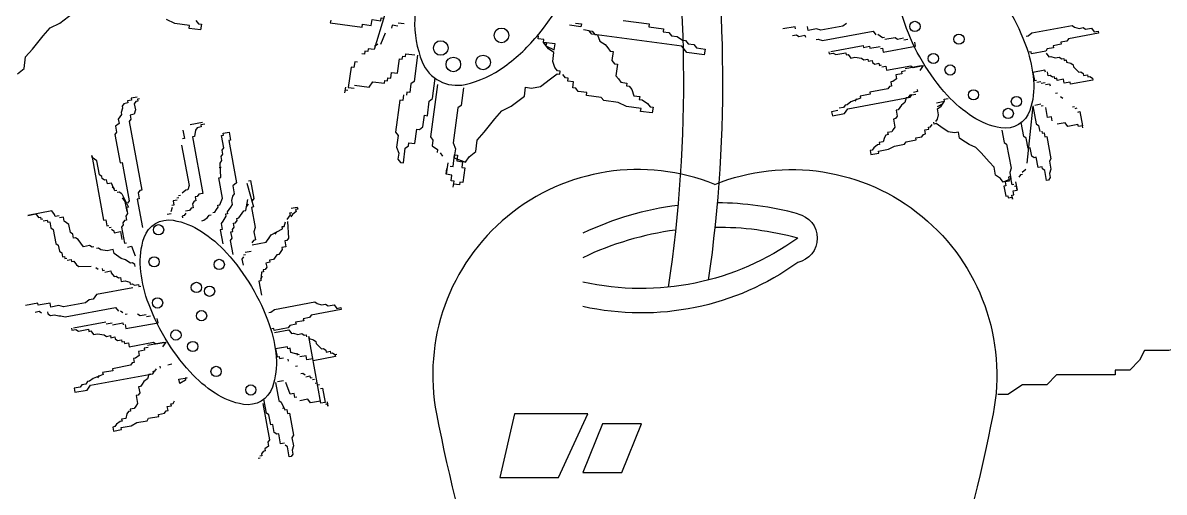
# Model space of a CAD drawing. Header units: inches. Extents: x 6 to 48.5, y 12.5 to 37.3.
# Drawn here: x 7.4908 to 7.6686, y 14.8242 to 14.8973 of the extents above; entities that cross this region are included whole.
import ezdxf

# ---------------------------------------------------------------- set-up
doc = ezdxf.new("R2010")
doc.units = ezdxf.units.IN
doc.header["$MEASUREMENT"] = 0
doc.layers.add('02', color=2, linetype='Continuous')

msp = doc.modelspace()

# ---------------------------------------------------------------- linework, layer by layer
at = {"layer": '02'}
for p, q in [((7.54716, 14.89848), (7.54554, 14.89317)), ((7.54834, 14.89694), (7.54828, 14.89649)), ((7.54924, 14.89682), (7.54834, 14.89694)), ((7.55021, 14.89716), (7.5493, 14.89728)), ((7.57777, 14.89672), (7.57596, 14.89696)), ((7.57693, 14.89729), (7.57783, 14.89717)), ((7.57783, 14.89717), (7.57777, 14.89672)), ((7.61113, 14.89672), (7.60924, 14.89637)), ((7.61118, 14.8964), (7.61113, 14.89672)), ((7.61318, 14.89613), (7.61307, 14.89675)), ((7.61444, 14.89636), (7.61318, 14.89613)), ((7.61513, 14.89616), (7.61444, 14.89636)), ((7.61858, 14.8968), (7.61513, 14.89616)), ((7.61915, 14.89723), (7.61858, 14.8968)), ((7.54725, 14.89571), (7.54656, 14.89396)), ((7.57907, 14.89609), (7.57817, 14.89621)), ((7.61073, 14.89535), (7.61136, 14.89546)), ((7.61136, 14.89546), (7.61173, 14.89521)), ((7.61173, 14.89521), (7.61267, 14.89538)), ((7.61267, 14.89538), (7.61273, 14.89507)), ((7.61442, 14.89473), (7.61473, 14.89479)), ((7.61473, 14.89479), (7.61542, 14.89459)), ((7.61542, 14.89459), (7.62327, 14.89604)), ((7.62327, 14.89604), (7.6237, 14.89547)), ((7.62402, 14.89553), (7.62439, 14.89527)), ((7.62439, 14.89527), (7.62476, 14.89502)), ((7.62476, 14.89502), (7.62507, 14.89508)), ((7.62513, 14.89476), (7.6267, 14.89505)), ((7.6267, 14.89505), (7.62708, 14.8948)), ((7.62708, 14.8948), (7.62802, 14.89497)), ((7.62808, 14.89466), (7.6287, 14.89477)), ((7.54412, 14.8929), (7.54406, 14.89245)), ((7.54457, 14.89284), (7.54412, 14.8929)), ((7.54463, 14.89329), (7.54457, 14.89284)), ((7.54554, 14.89317), (7.54463, 14.89329)), ((7.54611, 14.89402), (7.5456, 14.89362)), ((7.57373, 14.89403), (7.57192, 14.89427)), ((7.57192, 14.89427), (7.57238, 14.89421)), ((7.57238, 14.89421), (7.57232, 14.89376)), ((7.57232, 14.89376), (7.57361, 14.89313)), ((7.57361, 14.89313), (7.57373, 14.89403)), ((7.61671, 14.89288), (7.62174, 14.89381)), ((7.62174, 14.89381), (7.62179, 14.89349)), ((7.62179, 14.89349), (7.62274, 14.89367)), ((7.62274, 14.89367), (7.62279, 14.89336)), ((7.62279, 14.89336), (7.62436, 14.89365)), ((7.62442, 14.89333), (7.62474, 14.89339)), ((7.62474, 14.89339), (7.62485, 14.89276)), ((7.62485, 14.89276), (7.62988, 14.89369)), ((7.62988, 14.89369), (7.62976, 14.89432)), ((7.54252, 14.89127), (7.5424, 14.89037)), ((7.54297, 14.89121), (7.54252, 14.89127)), ((7.54406, 14.89245), (7.54361, 14.89251)), ((7.54919, 14.88946), (7.54949, 14.89173)), ((7.54949, 14.89173), (7.54994, 14.89167)), ((7.54994, 14.89167), (7.55, 14.89212)), ((7.55, 14.89212), (7.55045, 14.89206)), ((7.55045, 14.89206), (7.55051, 14.89251)), ((7.55051, 14.89251), (7.55187, 14.89233)), ((7.54195, 14.89043), (7.54153, 14.88726)), ((7.5424, 14.89037), (7.54195, 14.89043)), ((7.54816, 14.88868), (7.54828, 14.88958)), ((7.54828, 14.88958), (7.54919, 14.88946)), ((7.64818, 14.88961), (7.64841, 14.88835)), ((7.54249, 14.88759), (7.54476, 14.88729)), ((7.54476, 14.88729), (7.54533, 14.88814)), ((7.54533, 14.88814), (7.54714, 14.8879)), ((7.54714, 14.8879), (7.5472, 14.88835)), ((7.5472, 14.88835), (7.54765, 14.88829)), ((7.54765, 14.88829), (7.54771, 14.88874)), ((7.54771, 14.88874), (7.54816, 14.88868)), ((7.5554, 14.88772), (7.55432, 14.87958)), ((7.64841, 14.88835), (7.64873, 14.88841)), ((7.64878, 14.88809), (7.64941, 14.88821)), ((7.64947, 14.8879), (7.6501, 14.88801)), ((7.65016, 14.8877), (7.65078, 14.88781)), ((7.65078, 14.88781), (7.65084, 14.8875)), ((7.54108, 14.88732), (7.54096, 14.88641)), ((7.54102, 14.88687), (7.54147, 14.88681)), ((7.54153, 14.88726), (7.54243, 14.88714)), ((7.62933, 14.88612), (7.62996, 14.88623)), ((7.63022, 14.88661), (7.62959, 14.88649)), ((7.63016, 14.88692), (7.63022, 14.88661)), ((7.6517, 14.88636), (7.65202, 14.88642)), ((7.65245, 14.88585), (7.65282, 14.88559)), ((7.63314, 14.88487), (7.63439, 14.88511)), ((7.63414, 14.88473), (7.63325, 14.88424)), ((7.64817, 14.88441), (7.64722, 14.87546)), ((7.64942, 14.88464), (7.64848, 14.88446)), ((7.6498, 14.88438), (7.64948, 14.88432)), ((7.65046, 14.88256), (7.65017, 14.88413)), ((7.65437, 14.88425), (7.65468, 14.88431)), ((7.65474, 14.884), (7.65505, 14.88406)), ((7.65109, 14.88267), (7.65046, 14.88256)), ((7.6512, 14.88204), (7.65109, 14.88267)), ((7.65517, 14.88343), (7.65548, 14.88349)), ((7.65548, 14.88349), (7.65589, 14.88129)), ((7.51577, 14.88059), (7.516, 14.87933)), ((7.51879, 14.8818), (7.51691, 14.88145)), ((7.6532, 14.88176), (7.65195, 14.88153)), ((7.65363, 14.88119), (7.6532, 14.88176)), ((7.6552, 14.88149), (7.65363, 14.88119)), ((7.65526, 14.88117), (7.6552, 14.88149)), ((7.65589, 14.88129), (7.65526, 14.88117)), ((7.65595, 14.88097), (7.65589, 14.88129)), ((7.516, 14.87933), (7.51569, 14.87927)), ((7.55432, 14.87958), (7.55471, 14.87906)), ((7.55471, 14.87906), (7.55459, 14.87816)), ((7.51555, 14.87827), (7.51671, 14.87199)), ((7.55459, 14.87816), (7.55544, 14.87759)), ((7.55544, 14.87759), (7.55538, 14.87713)), ((7.55583, 14.87707), (7.55622, 14.87656)), ((7.55701, 14.87554), (7.55677, 14.87373)), ((7.64626, 14.87366), (7.646, 14.87328)), ((7.64657, 14.87371), (7.64626, 14.87366)), ((7.64708, 14.87446), (7.64651, 14.87403)), ((7.51671, 14.87199), (7.51651, 14.8713)), ((7.64549, 14.87254), (7.64572, 14.87128)), ((7.51486, 14.8697), (7.51423, 14.86958)), ((7.51512, 14.87007), (7.5148, 14.87001)), ((7.51537, 14.87044), (7.51506, 14.87038)), ((7.5162, 14.87124), (7.51563, 14.87081)), ((7.51651, 14.8713), (7.5162, 14.87124)), ((7.51409, 14.86858), (7.51389, 14.86789)), ((7.51435, 14.86895), (7.51403, 14.86889)), ((7.51423, 14.86958), (7.51435, 14.86895)), ((7.51395, 14.86758), (7.51332, 14.86746)), ((7.50668, 14.86299), (7.50699, 14.86304)), ((7.50711, 14.86241), (7.50774, 14.86253)), ((7.50774, 14.86253), (7.50834, 14.86102)), ((7.525, 14.86053), (7.52526, 14.8609)), ((7.5252, 14.86121), (7.52551, 14.86127)), ((7.52546, 14.86159), (7.5264, 14.86176)), ((7.52518, 14.85959), (7.525, 14.86053)), ((7.50796, 14.85607), (7.5023, 14.85503)), ((7.49314, 14.85366), (7.49125, 14.85331)), ((7.4932, 14.85334), (7.49314, 14.85366)), ((7.49508, 14.85369), (7.4932, 14.85334)), ((7.4952, 14.85306), (7.49508, 14.85369)), ((7.50059, 14.85374), (7.49714, 14.8531)), ((7.50116, 14.85417), (7.50059, 14.85374)), ((7.50179, 14.85428), (7.50116, 14.85417)), ((7.5023, 14.85503), (7.50179, 14.85428)), ((7.49274, 14.85228), (7.49337, 14.8524)), ((7.49337, 14.8524), (7.49374, 14.85214)), ((7.49468, 14.85232), (7.49474, 14.852)), ((7.49474, 14.852), (7.49511, 14.85175)), ((7.49645, 14.8533), (7.4952, 14.85306)), ((7.49714, 14.8531), (7.49645, 14.8533)), ((7.49743, 14.85153), (7.50528, 14.85298)), ((7.50528, 14.85298), (7.50571, 14.85241)), ((7.50603, 14.85247), (7.5064, 14.85221)), ((7.50677, 14.85196), (7.50709, 14.85201)), ((7.50871, 14.85199), (7.50909, 14.85173)), ((7.50909, 14.85173), (7.51003, 14.85191)), ((7.49511, 14.85175), (7.49574, 14.85186)), ((7.49574, 14.85186), (7.49643, 14.85167)), ((7.49643, 14.85167), (7.49674, 14.85172)), ((7.49674, 14.85172), (7.49743, 14.85153)), ((7.49872, 14.84982), (7.50375, 14.85075)), ((7.5038, 14.85043), (7.50475, 14.85061)), ((7.50481, 14.85029), (7.50638, 14.85058)), ((7.50638, 14.85058), (7.50643, 14.85027)), ((7.50675, 14.85033), (7.50686, 14.8497)), ((7.50686, 14.8497), (7.51189, 14.85063)), ((7.51009, 14.8516), (7.51072, 14.85171)), ((7.51189, 14.85063), (7.51177, 14.85126)), ((7.53727, 14.83811), (7.53536, 14.84847)), ((7.53019, 14.84654), (7.53042, 14.84529)), ((7.53042, 14.84529), (7.53074, 14.84535)), ((7.53074, 14.84535), (7.53079, 14.84503)), ((7.53079, 14.84503), (7.53142, 14.84515)), ((7.53211, 14.84495), (7.53217, 14.84464)), ((7.5116, 14.84343), (7.51134, 14.84306)), ((7.51217, 14.84386), (7.51223, 14.84354)), ((7.51343, 14.84409), (7.51405, 14.84421)), ((7.53328, 14.84387), (7.5336, 14.84393)), ((7.51515, 14.84181), (7.5164, 14.84204)), ((7.51526, 14.84118), (7.51515, 14.84181)), ((7.51615, 14.84167), (7.51526, 14.84118)), ((7.5164, 14.84204), (7.51609, 14.84199)), ((7.51609, 14.84199), (7.51615, 14.84167)), ((7.53143, 14.84158), (7.53049, 14.8414)), ((7.53247, 14.83949), (7.53181, 14.84132)), ((7.53414, 14.84273), (7.53446, 14.84279)), ((7.53446, 14.84279), (7.53483, 14.84253)), ((7.53489, 14.84222), (7.53552, 14.84233)), ((7.53552, 14.84233), (7.53558, 14.84202)), ((7.53558, 14.84202), (7.53589, 14.84208)), ((7.53595, 14.84176), (7.53626, 14.84182)), ((7.53638, 14.84119), (7.53669, 14.84125)), ((7.5331, 14.83961), (7.53247, 14.83949)), ((7.53321, 14.83898), (7.5331, 14.83961)), ((7.53675, 14.84094), (7.53706, 14.84099)), ((7.53718, 14.84037), (7.5375, 14.84042)), ((7.5375, 14.84042), (7.5379, 14.83822)), ((7.52819, 14.83805), (7.52923, 14.8324)), ((7.53353, 14.83904), (7.53321, 14.83898)), ((7.53521, 14.8387), (7.53396, 14.83847)), ((7.53565, 14.83813), (7.53521, 14.8387)), ((7.53722, 14.83842), (7.53565, 14.83813)), ((7.5379, 14.83822), (7.53727, 14.83811)), ((7.53827, 14.83797), (7.53796, 14.83791)), ((7.53822, 14.83828), (7.53833, 14.83765)), ((7.53833, 14.83765), (7.53827, 14.83797)), ((7.52923, 14.8324), (7.52898, 14.83203)), ((7.52827, 14.83059), (7.52801, 14.83022)), ((7.52858, 14.83065), (7.52827, 14.83059)), ((7.52909, 14.8314), (7.52852, 14.83097)), ((7.52852, 14.83097), (7.52858, 14.83065)), ((7.52898, 14.83203), (7.52909, 14.8314)), ((7.52781, 14.82954), (7.5275, 14.82948)), ((7.52807, 14.82991), (7.52776, 14.82985)), ((7.52801, 14.83022), (7.52807, 14.82991))]:
    msp.add_line(p, q, dxfattribs=at)
for points in [[(7.56781, 14.99081, -0.162137), (7.59136, 14.85615, 0.555817)], [(7.5739, 14.99081, -0.160802), (7.59761, 14.85727, 0.555817)], [(7.55304, 14.90515, 0.06364), (7.55187, 14.89791, 0.103576), (7.55304, 14.89125, 0.367652), (7.55971, 14.88773, 0.103576), (7.56587, 14.89052, 0.06364), (7.57119, 14.89556, 0.099891), (7.57987, 14.91201, 0.06364), (7.58104, 14.91925, 0.103576), (7.57987, 14.9259, 0.367652), (7.5732, 14.92943, 0.103576), (7.56705, 14.92664, 0.06364), (7.56173, 14.9216, 0.099891), (7.55304, 14.90515)], [(7.64054, 14.90457, -0.099891), (7.64721, 14.89338, -0.06364), (7.64828, 14.88837, -0.103576), (7.6477, 14.88367, -0.367652), (7.64317, 14.88097, -0.103576), (7.63876, 14.8827, -0.06364), (7.63486, 14.88603, -0.099891), (7.6282, 14.89722, -0.06364), (7.62713, 14.90224, -0.103576), (7.62771, 14.90693, -0.367652), (7.63224, 14.90963, -0.103576), (7.63665, 14.9079, -0.06364), (7.64054, 14.90457, -0.049822)], [(7.59862, 14.87216, 0.59451), (7.55526, 14.83641, 0.061301), (7.57428, 14.77784, -1.493799)], [(7.59862, 14.87216, -0.59451), (7.64197, 14.83641, -0.061301), (7.62296, 14.77784, 1.493799)], [(7.59288, 14.8689, 0.080432), (7.57808, 14.86455, -4.885884)], [(7.61155, 14.86759, 0.065888), (7.599, 14.86928, -4.885884)], [(7.52256, 14.86151, -0.099891), (7.52922, 14.85032, -0.06364), (7.53029, 14.8453, -0.103576), (7.52971, 14.84061, -0.367652), (7.52518, 14.83791, -0.103576), (7.52077, 14.83964, -0.06364), (7.51687, 14.84297, -0.099891), (7.51021, 14.85416, -0.06364), (7.50914, 14.85918, -0.103576), (7.50972, 14.86387, -0.367652), (7.51425, 14.86657, -0.103576), (7.51866, 14.86484, -0.06364), (7.52256, 14.86151, -0.049822)], [(7.61155, 14.86759, -0.8), (7.61155, 14.85999, 9)], [(7.5925, 14.86505, 0.078442), (7.57808, 14.86075, -4.885884)], [(7.61155, 14.86379, 0.067796), (7.59863, 14.86547, -4.885884)], [(7.61155, 14.86379, -0.213738), (7.57808, 14.85694, 4.885884)], [(7.61155, 14.85999, -0.213738), (7.57808, 14.85314, 4.885884)]]:
    msp.add_lwpolyline(points, format="xyb", dxfattribs=at)
for points in [[(7.49, 14.8894), (7.49102, 14.89019), (7.49126, 14.892), (7.49235, 14.89324), (7.49401, 14.89532), (7.49509, 14.89655), (7.49657, 14.89728), (7.49862, 14.89885), (7.4988, 14.90021), (7.4997, 14.90009), (7.50112, 14.90036), (7.50266, 14.90153), (7.50368, 14.90232), (7.50413, 14.90226), (7.50419, 14.90271), (7.50374, 14.90277), (7.50335, 14.90328), (7.50302, 14.90425), (7.5032, 14.90561), (7.50235, 14.90618), (7.50157, 14.9072), (7.50163, 14.90766), (7.50072, 14.90778), (7.50078, 14.90823)], [(7.53878, 14.89775), (7.53872, 14.8973), (7.5437, 14.89664), (7.54376, 14.89709), (7.54511, 14.89691), (7.54523, 14.89782), (7.54659, 14.89764), (7.54665, 14.89809), (7.5471, 14.89803), (7.54716, 14.89848)], [(7.5178, 14.89768), (7.51819, 14.89717), (7.51864, 14.89711), (7.51852, 14.89621), (7.51671, 14.89645), (7.51677, 14.8969), (7.51451, 14.8972), (7.51321, 14.89783)], [(7.58435, 14.89769), (7.58842, 14.89715), (7.58836, 14.8967), (7.59062, 14.8964), (7.59056, 14.89594), (7.59146, 14.89582), (7.59186, 14.89531), (7.59276, 14.89519), (7.59361, 14.89462), (7.59406, 14.89456), (7.59445, 14.89405), (7.59536, 14.89393), (7.59575, 14.89341), (7.59711, 14.89323), (7.59699, 14.89233), (7.59427, 14.89269), (7.59349, 14.89371), (7.57946, 14.89557), (7.57907, 14.89609), (7.57952, 14.89603), (7.57991, 14.89551), (7.58037, 14.89545), (7.5807, 14.89449), (7.58154, 14.89392), (7.58194, 14.89341), (7.58233, 14.89289), (7.58278, 14.89283), (7.5826, 14.89148), (7.58299, 14.89096), (7.58345, 14.8909), (7.58321, 14.88909), (7.5836, 14.88858), (7.58399, 14.88807), (7.5849, 14.88795), (7.58484, 14.8875), (7.58529, 14.88744), (7.58568, 14.88692), (7.58601, 14.88596), (7.58692, 14.88584), (7.58686, 14.88539), (7.58731, 14.88533), (7.58815, 14.88475), (7.58855, 14.88424), (7.589, 14.88418), (7.58888, 14.88328), (7.58707, 14.88352), (7.58713, 14.88397), (7.58487, 14.88427), (7.58357, 14.8849), (7.58131, 14.8852), (7.58092, 14.88571), (7.57865, 14.88601), (7.57871, 14.88647), (7.57736, 14.88665), (7.57696, 14.88716), (7.57651, 14.88722), (7.57663, 14.88812), (7.57573, 14.88824), (7.57579, 14.8887), (7.57534, 14.88876), (7.57494, 14.88927)], [(7.64713, 14.89526), (7.64745, 14.89532), (7.64802, 14.89575), (7.6543, 14.89691), (7.65467, 14.89666), (7.65536, 14.89646), (7.65599, 14.89657), (7.65636, 14.89632), (7.6573, 14.89649), (7.65773, 14.89592), (7.65836, 14.89604), (7.65842, 14.89572), (7.65371, 14.89485), (7.65345, 14.89448), (7.65251, 14.89431), (7.65257, 14.89399), (7.65131, 14.89376), (7.65137, 14.89345), (7.65042, 14.89327), (7.65017, 14.8929), (7.64797, 14.89249), (7.64791, 14.89281), (7.6476, 14.89275)], [(7.5574, 14.87502), (7.55785, 14.87496), (7.55809, 14.87677), (7.55803, 14.87632), (7.55978, 14.87563), (7.56035, 14.87647), (7.56138, 14.87726), (7.56162, 14.87907), (7.5627, 14.88031), (7.56436, 14.88239), (7.56545, 14.88362), (7.56692, 14.88435), (7.56897, 14.88592), (7.56915, 14.88728), (7.57006, 14.88716), (7.57148, 14.88743), (7.57301, 14.8886), (7.57404, 14.88939), (7.57449, 14.88933), (7.57455, 14.88978), (7.5741, 14.88984), (7.57371, 14.89035), (7.57337, 14.89132), (7.57355, 14.89268), (7.57271, 14.89325), (7.57192, 14.89427), (7.57198, 14.89473), (7.57108, 14.89485), (7.57114, 14.8953)], [(7.6164, 14.89282), (7.61645, 14.89251), (7.61708, 14.89262), (7.61745, 14.89237), (7.61902, 14.89266), (7.61908, 14.89234), (7.6194, 14.8924), (7.61983, 14.89183), (7.62046, 14.89195), (7.62146, 14.89181), (7.62183, 14.89155), (7.62246, 14.89167), (7.62251, 14.89135), (7.62314, 14.89147), (7.6232, 14.89116), (7.62357, 14.8909), (7.6242, 14.89102), (7.62426, 14.8907), (7.62457, 14.89076)], [(7.55232, 14.89227), (7.55178, 14.8882), (7.55127, 14.88781), (7.55109, 14.88645), (7.55064, 14.88651), (7.55058, 14.88606)], [(7.65023, 14.89258), (7.65066, 14.89201), (7.65097, 14.89207), (7.65166, 14.89187), (7.65229, 14.89199), (7.65266, 14.89173), (7.65297, 14.89179), (7.65303, 14.89148), (7.65334, 14.89154), (7.6534, 14.89122), (7.65409, 14.89102), (7.65446, 14.89077), (7.65452, 14.89045), (7.65532, 14.88963), (7.65564, 14.88969), (7.65601, 14.88943), (7.65607, 14.88912), (7.65669, 14.88923), (7.65675, 14.88892), (7.65707, 14.88898), (7.65744, 14.88872)], [(7.62832, 14.88983), (7.62769, 14.88971), (7.62775, 14.8894), (7.62681, 14.88922), (7.62692, 14.8886), (7.62635, 14.88817), (7.62604, 14.88811), (7.62616, 14.88748), (7.62584, 14.88742), (7.62559, 14.88705), (7.62276, 14.88653), (7.62282, 14.88621), (7.62125, 14.88592), (7.6213, 14.88561)], [(7.62463, 14.89045), (7.62526, 14.89056), (7.62538, 14.88993), (7.62915, 14.89063), (7.62952, 14.89038), (7.63109, 14.89067), (7.63058, 14.88992)], [(7.63077, 14.89061), (7.62826, 14.89014)], [(7.65012, 14.88964), (7.65006, 14.88996), (7.64818, 14.88961)], [(7.65744, 14.88872), (7.6575, 14.88841), (7.65404, 14.88777), (7.65398, 14.88808), (7.65304, 14.88791), (7.65293, 14.88854), (7.65198, 14.88836), (7.65192, 14.88868), (7.65161, 14.88862), (7.65155, 14.88893), (7.65124, 14.88887), (7.65087, 14.88913), (7.65055, 14.88907), (7.65044, 14.8897)], [(7.55013, 14.88612), (7.55001, 14.88521), (7.54955, 14.88527), (7.54889, 14.8803), (7.54928, 14.87978), (7.54904, 14.87797), (7.54938, 14.87701), (7.54926, 14.87611), (7.54965, 14.87559), (7.5501, 14.87553), (7.5504, 14.87779), (7.55091, 14.87819), (7.55097, 14.87864), (7.55188, 14.87852), (7.55218, 14.88078), (7.55263, 14.88072), (7.55314, 14.88111), (7.55338, 14.88292), (7.55384, 14.88286), (7.55414, 14.88513), (7.55465, 14.88552), (7.55507, 14.88868)], [(7.50864, 14.88576), (7.50769, 14.88559), (7.50775, 14.88528), (7.50712, 14.88516), (7.50718, 14.88484), (7.50655, 14.88473), (7.5063, 14.88436), (7.50636, 14.88404), (7.50616, 14.88336), (7.50622, 14.88304), (7.50596, 14.88267), (7.5057, 14.8823), (7.50582, 14.88167), (7.50525, 14.88124), (7.50543, 14.8803), (7.50517, 14.87992), (7.50598, 14.87553), (7.5063, 14.87558), (7.5074, 14.86962), (7.50715, 14.86924)], [(7.55947, 14.88718), (7.55911, 14.88446), (7.5586, 14.88407), (7.55788, 14.87864), (7.55821, 14.87768), (7.55809, 14.87677), (7.55854, 14.87671), (7.55842, 14.87581), (7.55933, 14.87569), (7.55921, 14.87478), (7.55966, 14.87472), (7.55936, 14.87246), (7.55891, 14.87252), (7.55885, 14.87207), (7.55794, 14.87219)], [(7.61777, 14.88365), (7.61682, 14.88348), (7.61694, 14.88285), (7.61883, 14.8832), (7.61934, 14.88394), (7.62908, 14.88575), (7.62933, 14.88612), (7.62902, 14.88606), (7.62876, 14.88569), (7.62845, 14.88563), (7.62825, 14.88494), (7.62768, 14.88451), (7.62742, 14.88414), (7.62717, 14.88377), (7.62685, 14.88371), (7.62703, 14.88277), (7.62677, 14.8824), (7.62646, 14.88234), (7.62669, 14.88108), (7.62643, 14.88071), (7.62618, 14.88034), (7.62555, 14.88022), (7.62561, 14.87991), (7.62529, 14.87985), (7.62504, 14.87948), (7.62484, 14.87879), (7.62421, 14.87867), (7.62427, 14.87836), (7.62396, 14.8783), (7.62339, 14.87787), (7.62313, 14.8775), (7.62282, 14.87744), (7.62293, 14.87681), (7.62419, 14.87704), (7.62413, 14.87736), (7.6257, 14.87765), (7.62659, 14.87814), (7.62816, 14.87843), (7.62841, 14.8788), (7.62998, 14.87909), (7.62992, 14.87941), (7.63087, 14.87958), (7.63112, 14.87995), (7.63144, 14.88001), (7.63132, 14.88064), (7.63195, 14.88075), (7.63189, 14.88107), (7.6322, 14.88113), (7.63246, 14.8815)], [(7.50901, 14.88551), (7.50869, 14.88545), (7.50875, 14.88514), (7.50844, 14.88508), (7.50818, 14.88471), (7.50836, 14.88376), (7.50816, 14.88308), (7.50753, 14.88296), (7.50765, 14.88233), (7.50739, 14.88196), (7.50937, 14.87128), (7.50905, 14.87122), (7.5088, 14.87085), (7.50897, 14.86991), (7.50866, 14.86985), (7.50947, 14.86545)], [(7.6213, 14.88561), (7.61979, 14.885), (7.61922, 14.88457), (7.61891, 14.88451), (7.61865, 14.88414), (7.61802, 14.88403)], [(7.62068, 14.88549), (7.62042, 14.88512)], [(7.63303, 14.88193), (7.63329, 14.8823), (7.63348, 14.88299), (7.63331, 14.88393), (7.63388, 14.88436), (7.63439, 14.88511), (7.63433, 14.88542), (7.63496, 14.88554)], [(7.64817, 14.88441), (7.64869, 14.88158), (7.64906, 14.88132), (7.64924, 14.88038)], [(7.51916, 14.88154), (7.51854, 14.88142), (7.51859, 14.88111), (7.51797, 14.88099), (7.51771, 14.88062), (7.51757, 14.87962), (7.51726, 14.87956), (7.51888, 14.87077), (7.51826, 14.87065), (7.518, 14.87028), (7.51769, 14.87022), (7.5178, 14.86959), (7.51749, 14.86953), (7.51723, 14.86916), (7.51735, 14.86853), (7.51703, 14.86848), (7.51678, 14.8681), (7.51615, 14.86799)], [(7.64457, 14.87399), (7.64474, 14.87305), (7.64355, 14.87251), (7.64312, 14.87308), (7.64237, 14.87359), (7.64214, 14.87484), (7.64134, 14.87567), (7.6401, 14.87707), (7.6393, 14.87789), (7.63824, 14.87835), (7.63713, 14.87911), (7.63675, 14.87937), (7.63658, 14.88031), (7.63595, 14.8802), (7.63495, 14.88034), (7.63383, 14.8811), (7.63309, 14.88162), (7.63277, 14.88156), (7.63272, 14.88187)], [(7.64335, 14.88059), (7.6437, 14.87871), (7.64407, 14.87845), (7.64477, 14.87468), (7.64457, 14.87399)], [(7.64955, 14.88044), (7.64961, 14.88012), (7.64992, 14.88018), (7.65004, 14.87955), (7.65035, 14.87961), (7.65099, 14.87616), (7.65074, 14.87579), (7.65097, 14.87453), (7.65077, 14.87384), (7.65089, 14.87321), (7.65063, 14.87284), (7.65032, 14.87278), (7.65003, 14.87435), (7.64965, 14.87461), (7.6496, 14.87492), (7.64897, 14.87481), (7.64868, 14.87638), (7.64836, 14.87632), (7.64799, 14.87658), (7.64776, 14.87783), (7.64744, 14.87777), (7.64715, 14.87935), (7.64678, 14.8796), (7.64637, 14.8818)], [(7.52158, 14.87549), (7.52184, 14.87586), (7.52172, 14.87649), (7.52198, 14.87686), (7.52186, 14.87749), (7.52212, 14.87786), (7.52177, 14.87975), (7.52208, 14.87981), (7.52203, 14.88012), (7.52297, 14.88029), (7.5232, 14.87904), (7.52289, 14.87898), (7.52411, 14.87238), (7.52354, 14.87195), (7.52377, 14.8707), (7.52351, 14.87032), (7.52332, 14.86964), (7.52343, 14.86901), (7.52318, 14.86864), (7.52292, 14.86826), (7.52267, 14.86789), (7.52272, 14.86758), (7.52241, 14.86752), (7.52247, 14.86721), (7.52196, 14.86646), (7.5217, 14.86609), (7.52187, 14.86515), (7.52156, 14.86509), (7.52197, 14.86289)], [(7.50462, 14.87235), (7.50399, 14.87223), (7.50388, 14.87286), (7.50356, 14.8728), (7.50319, 14.87306), (7.50313, 14.87337), (7.50276, 14.87363), (7.50235, 14.87583), (7.50198, 14.87609), (7.50161, 14.87634), (7.50155, 14.87666), (7.50341, 14.8666), (7.50373, 14.86666), (7.5039, 14.86572), (7.50421, 14.86578)], [(7.52041, 14.8678), (7.52072, 14.86786), (7.52098, 14.86823), (7.52123, 14.8686), (7.52118, 14.86892), (7.52149, 14.86897), (7.52194, 14.87003), (7.52136, 14.87317), (7.52168, 14.87323), (7.52158, 14.87549)], [(7.52139, 14.8748), (7.5217, 14.87486)], [(7.55788, 14.87174), (7.558, 14.87264), (7.55755, 14.8727), (7.55767, 14.87361), (7.55677, 14.87373), (7.55689, 14.87463)], [(7.64523, 14.87217), (7.64492, 14.87211), (7.64469, 14.87337), (7.64437, 14.87331), (7.64449, 14.87268), (7.64386, 14.87256), (7.64398, 14.87194), (7.64366, 14.87188), (7.64395, 14.87031), (7.64427, 14.87036), (7.64433, 14.87005), (7.64495, 14.87017), (7.64501, 14.86985), (7.6449, 14.87048), (7.64521, 14.87054), (7.64509, 14.87117), (7.64572, 14.87128), (7.64561, 14.87191), (7.64529, 14.87185)], [(7.50548, 14.87121), (7.50517, 14.87115), (7.50462, 14.87235)], [(7.50511, 14.87147), (7.50474, 14.87172)], [(7.52574, 14.87236), (7.52675, 14.86865), (7.52643, 14.86859), (7.52702, 14.86545), (7.52682, 14.86476), (7.52705, 14.86351), (7.52674, 14.86345), (7.52648, 14.86308)], [(7.52599, 14.87273), (7.52631, 14.87279), (7.52683, 14.86996), (7.52657, 14.86959)], [(7.50623, 14.8707), (7.50585, 14.87095), (7.50554, 14.8709)], [(7.50623, 14.8707), (7.50726, 14.86862), (7.50695, 14.86856), (7.50712, 14.86762), (7.50687, 14.86724), (7.50698, 14.86661), (7.50667, 14.86656), (7.50641, 14.86618), (7.50647, 14.86587), (7.50621, 14.8655), (7.50668, 14.86299)], [(7.50706, 14.86793), (7.50677, 14.8695), (7.50634, 14.87007)], [(7.52357, 14.86124), (7.52316, 14.86344), (7.52342, 14.86381), (7.52325, 14.86475), (7.52356, 14.86481), (7.5235, 14.86512), (7.52376, 14.8655), (7.52364, 14.86612), (7.52396, 14.86618), (7.52421, 14.86655), (7.52415, 14.86687), (7.52447, 14.86693), (7.52498, 14.86767), (7.52524, 14.86804), (7.52555, 14.8681), (7.52589, 14.86979)], [(7.49647, 14.86727), (7.49584, 14.86715), (7.49578, 14.86747), (7.49535, 14.86804), (7.49158, 14.86734), (7.49284, 14.86757), (7.49327, 14.867), (7.49358, 14.86706), (7.49364, 14.86674), (7.49395, 14.8668)], [(7.52575, 14.86879), (7.526, 14.86916)], [(7.53264, 14.86844), (7.53358, 14.86861), (7.53364, 14.8683), (7.53332, 14.86824), (7.53338, 14.86793), (7.53281, 14.8675), (7.53255, 14.86712)], [(7.49401, 14.86649), (7.49464, 14.8666), (7.4947, 14.86629), (7.49501, 14.86635), (7.49519, 14.86541), (7.49556, 14.86515), (7.49597, 14.86295), (7.49634, 14.8627), (7.49651, 14.86175), (7.49688, 14.8615), (7.497, 14.86087), (7.49731, 14.86093), (7.49737, 14.86061), (7.49769, 14.86067)], [(7.50191, 14.86243), (7.5016, 14.86237), (7.50122, 14.86263), (7.50028, 14.86245), (7.49942, 14.86359), (7.49905, 14.86385), (7.49873, 14.86379), (7.49862, 14.86442), (7.49825, 14.86467), (7.49801, 14.86593), (7.49727, 14.86644), (7.49715, 14.86707), (7.49652, 14.86695)], [(7.51621, 14.86767), (7.51595, 14.8673), (7.51564, 14.86724), (7.5157, 14.86693)], [(7.5187, 14.86651), (7.51901, 14.86657), (7.51958, 14.867), (7.51984, 14.86737), (7.52015, 14.86743)], [(7.53204, 14.86638), (7.53219, 14.86381), (7.53194, 14.86344), (7.53162, 14.86338), (7.5318, 14.86244), (7.53117, 14.86232), (7.53123, 14.86201), (7.53072, 14.86126), (7.5304, 14.8612), (7.52989, 14.86046), (7.52926, 14.86034), (7.52932, 14.86003), (7.52869, 14.85991), (7.52881, 14.85928), (7.52855, 14.85891), (7.52824, 14.85885), (7.52829, 14.85854), (7.52798, 14.85848)], [(7.53127, 14.86526), (7.53122, 14.86558), (7.53153, 14.86563), (7.53173, 14.86632)], [(7.53198, 14.86669), (7.53224, 14.86707), (7.5325, 14.86744), (7.53244, 14.86775), (7.53275, 14.86781)], [(7.50427, 14.86546), (7.50459, 14.86552)], [(7.50464, 14.86521), (7.50502, 14.86495), (7.50507, 14.86464), (7.50602, 14.86481), (7.50625, 14.86356)], [(7.52951, 14.86429), (7.53127, 14.86526)], [(7.53013, 14.8644), (7.53039, 14.86477)], [(7.52654, 14.86276), (7.52874, 14.86317), (7.52951, 14.86429)], [(7.52899, 14.86354), (7.52925, 14.86391)], [(7.50832, 14.85939), (7.50826, 14.8597), (7.50789, 14.85996), (7.50758, 14.8599), (7.5072, 14.86016), (7.50683, 14.86041), (7.50614, 14.86061), (7.50577, 14.86087), (7.50503, 14.86138), (7.50491, 14.86201), (7.50397, 14.86183), (7.50297, 14.86197), (7.5026, 14.86223), (7.50228, 14.86217)], [(7.49774, 14.86036), (7.49837, 14.86047), (7.49843, 14.86016), (7.49875, 14.86022), (7.49918, 14.85965), (7.49955, 14.85939), (7.50149, 14.85943)], [(7.50218, 14.85923), (7.50255, 14.85897)], [(7.50318, 14.85909), (7.50324, 14.85877), (7.50355, 14.85883)], [(7.50361, 14.85852), (7.50455, 14.85869), (7.50461, 14.85838), (7.50504, 14.85781), (7.50535, 14.85787), (7.50573, 14.85761), (7.50604, 14.85767), (7.50616, 14.85704), (7.50678, 14.85716), (7.50747, 14.85696), (7.50753, 14.85664), (7.50784, 14.8567), (7.50821, 14.85645), (7.50884, 14.85656), (7.5089, 14.85625), (7.50922, 14.85631)], [(7.52798, 14.85848), (7.5279, 14.85717), (7.52759, 14.85711), (7.52799, 14.85491)], [(7.5281, 14.85785), (7.52784, 14.85748)], [(7.68989, 14.8577), (7.68609, 14.85466), (7.68456, 14.8539), (7.6838, 14.8539), (7.68228, 14.85238), (7.68228, 14.85086), (7.68, 14.85086), (7.67848, 14.8501), (7.6762, 14.84858), (7.67316, 14.84858), (7.67239, 14.84706), (7.66935, 14.8463), (7.66555, 14.8463), (7.66479, 14.84477), (7.66327, 14.84325), (7.66099, 14.84325), (7.66099, 14.84249), (7.65186, 14.84249), (7.65034, 14.84097), (7.64653, 14.84097), (7.64425, 14.83945), (7.64273, 14.83945)], [(7.52914, 14.8522), (7.52946, 14.85226), (7.53003, 14.85269), (7.53631, 14.85385), (7.53668, 14.85359), (7.53737, 14.8534), (7.538, 14.85351), (7.53837, 14.85326), (7.53931, 14.85343), (7.53974, 14.85286), (7.54037, 14.85298), (7.54043, 14.85266), (7.53572, 14.85179), (7.53546, 14.85142), (7.53452, 14.85124), (7.53458, 14.85093), (7.53332, 14.8507), (7.53338, 14.85038), (7.53244, 14.85021), (7.53218, 14.84984), (7.52998, 14.84943), (7.52992, 14.84974), (7.52961, 14.84969)], [(7.49841, 14.84976), (7.49846, 14.84944), (7.49909, 14.84956), (7.49947, 14.8493), (7.50104, 14.8496), (7.50109, 14.84928), (7.50141, 14.84934), (7.50184, 14.84877), (7.50247, 14.84889), (7.50347, 14.84875), (7.50384, 14.84849), (7.50447, 14.84861), (7.50453, 14.84829), (7.50515, 14.84841), (7.50521, 14.84809), (7.50558, 14.84784), (7.50621, 14.84795), (7.50627, 14.84764), (7.50659, 14.8477), (7.50664, 14.84738), (7.50727, 14.8475), (7.50739, 14.84687), (7.51116, 14.84757), (7.51153, 14.84731), (7.5131, 14.8476), (7.51259, 14.84686)], [(7.53004, 14.84911), (7.53224, 14.84952), (7.53267, 14.84895), (7.53298, 14.84901), (7.53367, 14.84881), (7.5343, 14.84893), (7.53467, 14.84867), (7.53498, 14.84873), (7.53504, 14.84842)], [(7.53536, 14.84847), (7.53541, 14.84816), (7.5361, 14.84796), (7.53647, 14.84771), (7.53653, 14.84739), (7.53733, 14.84657), (7.53765, 14.84662), (7.53802, 14.84637), (7.53808, 14.84605), (7.53871, 14.84617), (7.53876, 14.84586), (7.53908, 14.84591), (7.53945, 14.84566), (7.53976, 14.84572)], [(7.51033, 14.84677), (7.5097, 14.84665), (7.50976, 14.84634), (7.50882, 14.84616), (7.50893, 14.84553), (7.50836, 14.8451), (7.50805, 14.84505), (7.50817, 14.84442), (7.50785, 14.84436), (7.5076, 14.84399), (7.50477, 14.84346), (7.50483, 14.84315), (7.50326, 14.84286), (7.50332, 14.84254)], [(7.51279, 14.84755), (7.51027, 14.84708)], [(7.53394, 14.84561), (7.53256, 14.84601), (7.53245, 14.84664), (7.53213, 14.84658), (7.53207, 14.84689), (7.53019, 14.84654)], [(7.53362, 14.84555), (7.53356, 14.84587)], [(7.53945, 14.84566), (7.53951, 14.84534), (7.53605, 14.84471), (7.53599, 14.84502), (7.53505, 14.84484), (7.53494, 14.84547), (7.53399, 14.8453)], [(7.50332, 14.84254), (7.5018, 14.84194), (7.50123, 14.84151), (7.50092, 14.84145), (7.50066, 14.84108), (7.50003, 14.84096), (7.49978, 14.84059), (7.49884, 14.84042), (7.49895, 14.83979), (7.50084, 14.84014), (7.50135, 14.84088), (7.51109, 14.84268), (7.51134, 14.84306), (7.51103, 14.843)], [(7.50269, 14.84243), (7.50243, 14.84206)], [(7.51077, 14.84263), (7.51046, 14.84257), (7.51026, 14.84188), (7.50969, 14.84145), (7.50943, 14.84108), (7.50918, 14.84071), (7.50886, 14.84065), (7.50904, 14.83971), (7.50878, 14.83933), (7.50847, 14.83928), (7.5087, 14.83802), (7.50845, 14.83765), (7.50819, 14.83727), (7.50756, 14.83716), (7.50762, 14.83684), (7.50731, 14.83679), (7.50705, 14.83641), (7.50685, 14.83573), (7.50622, 14.83561), (7.50628, 14.8353), (7.50597, 14.83524), (7.5054, 14.83481), (7.50514, 14.83444), (7.50483, 14.83438), (7.50494, 14.83375), (7.5062, 14.83398), (7.50614, 14.8343), (7.50771, 14.83459), (7.5086, 14.83508), (7.51017, 14.83537), (7.51042, 14.83574), (7.51199, 14.83603), (7.51194, 14.83634), (7.51288, 14.83652), (7.51313, 14.83689), (7.51345, 14.83695), (7.51333, 14.83758), (7.51396, 14.83769), (7.5139, 14.83801), (7.51422, 14.83806), (7.51447, 14.83844)], [(7.53018, 14.84134), (7.5307, 14.83852), (7.53107, 14.83826)], [(7.53161, 14.83186), (7.53098, 14.83175), (7.53069, 14.83332), (7.53037, 14.83326), (7.53, 14.83351), (7.52977, 14.83477), (7.52946, 14.83471), (7.52916, 14.83628), (7.52879, 14.83654), (7.52839, 14.83874)], [(7.53107, 14.83826), (7.53162, 14.83706), (7.53193, 14.83712), (7.53205, 14.83649), (7.53236, 14.83655), (7.533, 14.83309), (7.53275, 14.83272), (7.53298, 14.83147), (7.53278, 14.83078), (7.5329, 14.83015), (7.53264, 14.82978), (7.53233, 14.82972), (7.53204, 14.83129), (7.53167, 14.83155)], [(7.53125, 14.83732), (7.53156, 14.83738)]]:
    msp.add_lwpolyline(points, dxfattribs=at)
for points in [[(7.56743, 14.83641), (7.56515, 14.82652), (7.57428, 14.82652), (7.57884, 14.83641)], [(7.58112, 14.83489), (7.57808, 14.82728), (7.58416, 14.82728), (7.58721, 14.83489)]]:
    msp.add_lwpolyline(points, close=True, dxfattribs=at)
for centre, radius in [((7.56539, 14.89537), 0.00114), ((7.6298, 14.89676), 0.000799), ((7.55593, 14.8934), 0.00114), ((7.63666, 14.89478), 0.000799), ((7.55789, 14.89084), 0.00114), ((7.56253, 14.89115), 0.00114), ((7.63267, 14.89177), 0.000799), ((7.63528, 14.88998), 0.000799), ((7.63892, 14.88611), 0.000799), ((7.64561, 14.88507), 0.000799), ((7.64433, 14.88321), 0.000799), ((7.51197, 14.8651), 0.000799), ((7.51127, 14.8601), 0.000799), ((7.52142, 14.8597), 0.000799), ((7.51786, 14.85612), 0.000799), ((7.51992, 14.85553), 0.000799), ((7.51181, 14.8537), 0.000799), ((7.51867, 14.85172), 0.000799), ((7.51468, 14.84871), 0.000799), ((7.51729, 14.84692), 0.000799), ((7.52093, 14.84304), 0.000799), ((7.52634, 14.84015), 0.000799)]:
    msp.add_circle(centre, radius, dxfattribs=at)

doc.saveas('drawing.dxf')
